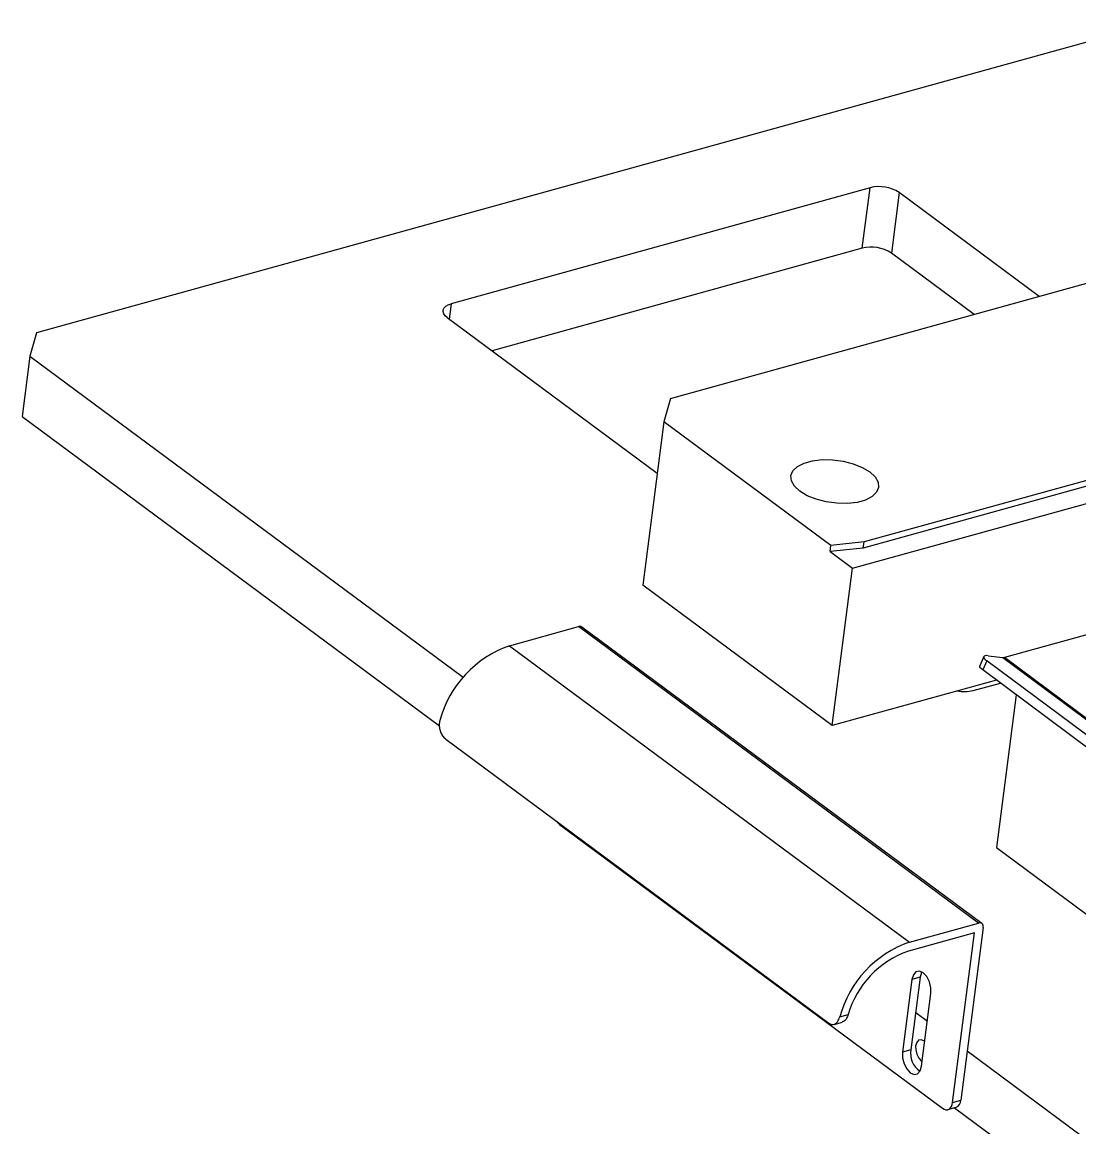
# Model space of a CAD drawing. Header units: millimetres. Extents: x 15 to 836, y 5 to 589.
# Drawn here: x 424.1 to 499.9, y 98.7 to 177.9 of the extents above; entities that cross this region are included whole.
import ezdxf

# ---------------------------------------------------------------- set-up
doc = ezdxf.new("R2010")
doc.units = ezdxf.units.MM

msp = doc.modelspace()

# ---------------------------------------------------------------- linework, layer by layer
at = {"color": 7, "linetype": 'Continuous', "lineweight": 25}
for p, q in [((505.521, 177.944), (425.109, 155.686)), ((484.84, 166.08), (454.832, 157.774)), ((484.28, 161.743), (484.84, 166.08)), ((486.929, 165.737), (486.37, 161.4)), ((496.965, 158.3), (486.929, 165.737)), ((470.54, 150.986), (522.699, 165.424)), ((484.28, 161.743), (457.756, 154.401)), ((492.297, 157.008), (486.37, 161.4)), ((454.552, 156.775), (469.597, 145.626)), ((425.109, 155.686), (424.643, 154.022)), ((424.643, 154.022), (424.083, 149.685)), ((424.643, 154.022), (455.691, 131.015)), ((483.591, 138.831), (537.723, 153.815)), ((470.54, 150.986), (470.074, 149.322)), ((424.083, 149.685), (453.98, 127.531)), ((470.074, 149.322), (468.564, 137.612)), ((482.036, 140.458), (470.074, 149.322)), ((509.996, 147.368), (484.358, 140.271)), ((509.585, 147.672), (484.414, 140.705)), ((481.98, 140.024), (482.036, 140.458)), ((484.358, 140.271), (481.98, 140.024)), ((484.414, 140.705), (482.036, 140.458)), ((484.358, 140.271), (484.414, 140.705)), ((481.98, 140.024), (483.591, 138.831)), ((482.136, 127.554), (483.591, 138.831)), ((482.136, 127.554), (468.564, 137.612)), ((509.045, 136.439), (494.464, 132.427)), ((459.016, 133.276), (463.951, 134.642)), ((492.605, 113.409), (463.951, 134.642)), ((492.846, 113.377), (464.193, 134.61)), ((459.016, 133.276), (487.669, 112.043)), ((492.988, 132.499), (492.706, 131.832)), ((493.308, 132.557), (494.367, 132.419)), ((494.367, 132.419), (503.39, 125.707)), ((503.487, 125.715), (494.464, 132.427)), ((493.204, 132.202), (492.922, 131.535)), ((500.742, 125.718), (492.922, 131.535)), ((501.024, 126.385), (493.204, 132.202)), ((493.897, 130.81), (482.136, 127.554)), ((492.232, 130.06), (494.18, 130.599)), ((495.311, 129.758), (493.9, 118.817)), ((454.435, 126.584), (481.882, 106.246)), ((462.595, 120.478), (490.042, 100.14)), ((493.9, 118.817), (507.624, 108.647)), ((487.669, 112.043), (492.605, 113.409)), ((492.323, 112.704), (487.585, 111.393)), ((490.757, 100.56), (492.323, 112.704)), ((492.943, 113.085), (491.349, 100.724)), ((487.845, 109.37), (487.174, 104.166)), ((488.438, 109.534), (487.767, 104.33)), ((488.438, 109.534), (487.845, 109.37)), ((488.532, 103.16), (489.203, 108.364)), ((488.11, 106.992), (488.946, 106.372)), ((482.261, 106.149), (482.857, 106.314)), ((482.666, 106.685), (483.269, 106.852)), ((487.767, 104.33), (487.174, 104.166)), ((491.805, 104.254), (521.159, 82.502)), ((490.757, 100.56), (491.349, 100.724)), ((490.421, 100.044), (491.013, 100.208)), ((490.897, 100.175), (520.6, 78.165))]:
    msp.add_line(p, q, dxfattribs=at)
at = {"color": 8, "linetype": 'Continuous', "lineweight": 25}
msp.add_line((454.832, 157.774), (454.69, 156.673), dxfattribs=at)
at = {"color": 7, "linetype": 'Continuous', "lineweight": 25, "flags": 128}
for points in [[(454.552, 156.775), (454.398, 156.912), (454.296, 157.057), (454.249, 157.203), (454.259, 157.345), (454.326, 157.478), (454.447, 157.597), (454.618, 157.697), (454.832, 157.774)], [(484.819, 145.729), (485.204, 145.369), (485.422, 144.99), (485.458, 144.614), (485.312, 144.262), (484.992, 143.955), (484.515, 143.71), (483.911, 143.543), (483.214, 143.463), (482.465, 143.473), (481.706, 143.575), (480.983, 143.762), (480.338, 144.022), (479.807, 144.341), (479.421, 144.701), (479.204, 145.08), (479.167, 145.456), (479.314, 145.808), (479.634, 146.115), (480.11, 146.36), (480.714, 146.527), (481.412, 146.607), (482.161, 146.597), (482.919, 146.495), (483.642, 146.309), (484.288, 146.048), (484.819, 145.729)], [(493.308, 132.557), (493.182, 132.567), (493.084, 132.558), (493.017, 132.533), (492.985, 132.491), (492.989, 132.435), (493.028, 132.366), (493.1, 132.287), (493.204, 132.202)], [(492.922, 131.535), (492.819, 131.62), (492.746, 131.699), (492.707, 131.768), (492.703, 131.824), (492.706, 131.832)], [(462.393, 120.687), (462.48, 120.582), (462.595, 120.478)], [(489.203, 108.364), (489.199, 108.776), (489.093, 109.202), (488.9, 109.576), (488.65, 109.843), (488.381, 109.961), (488.133, 109.913), (487.945, 109.705), (487.845, 109.37)], [(488.556, 109.902), (488.538, 109.869), (488.438, 109.534)], [(488.758, 104.914), (488.699, 104.963), (488.502, 105.05), (488.32, 105.015), (488.182, 104.862), (488.109, 104.617), (488.112, 104.315), (488.19, 104.003), (488.331, 103.728), (488.515, 103.532), (488.575, 103.493)], [(487.174, 104.166), (487.178, 103.754), (487.284, 103.328), (487.477, 102.954), (487.727, 102.687), (487.996, 102.569), (488.244, 102.617), (488.432, 102.825), (488.532, 103.16)], [(490.042, 100.14), (490.162, 100.069), (490.281, 100.035), (490.396, 100.038), (490.501, 100.078), (490.593, 100.154), (490.668, 100.262), (490.724, 100.4), (490.757, 100.56)]]:
    msp.add_lwpolyline(points, dxfattribs=at)
at = {"color": 7, "linetype": 'Continuous', "lineweight": 25}
for centre, radius, start, end in [((485.487, 163.483), 2.677, 57.38853, 103.98626), ((484.927, 159.146), 2.677, 57.38853, 103.98626), ((464.04, 134.384), 0.273, 55.91594, 109.00572), ((461.595, 125.853), 7.858, 109.16116, 164.76533), ((494.395, 132.664), 0.247, 263.3986, 286.19765), ((491.594, 132.709), 2.725, 259.25854, 283.54122), ((492.689, 113.159), 0.265, 343.83304, 108.67152), ((490.248, 104.62), 7.858, 109.16116, 164.76533), ((489.824, 104.943), 6.827, 109.1426, 163.7608), ((489.29, 104.065), 1.546, 170.13597, 235.45202), ((490.797, 100.716), 0.553, 293.04333, 0.82245)]:
    msp.add_arc(centre, radius, start, end, dxfattribs=at)
for points, knots in [([(454.013, 127.918), (453.993, 127.813), (453.953, 127.603), (454.003, 127.263), (454.121, 126.952), (454.277, 126.719), (454.389, 126.623), (454.435, 126.584)], [0, 0, 0, 0, 0.213778, 0.427647, 0.639848, 0.852763, 1, 1, 1, 1]), ([(481.882, 106.246), (481.951, 106.205), (482.089, 106.124), (482.291, 106.14), (482.466, 106.261), (482.593, 106.458), (482.645, 106.619), (482.666, 106.685)], [0, 0, 0, 0, 0.2139797, 0.4279673, 0.6416703, 0.8542605, 1, 1, 1, 1]), ([(483.269, 106.852), (483.234, 106.757), (483.164, 106.567), (483.018, 106.381), (482.904, 106.34), (482.854, 106.322)], [0, 0, 0, 0, 0.3567114, 0.7136371, 1, 1, 1, 1])]:
    msp.add_open_spline(points, degree=3, knots=knots, dxfattribs=at)

doc.saveas('drawing.dxf')
